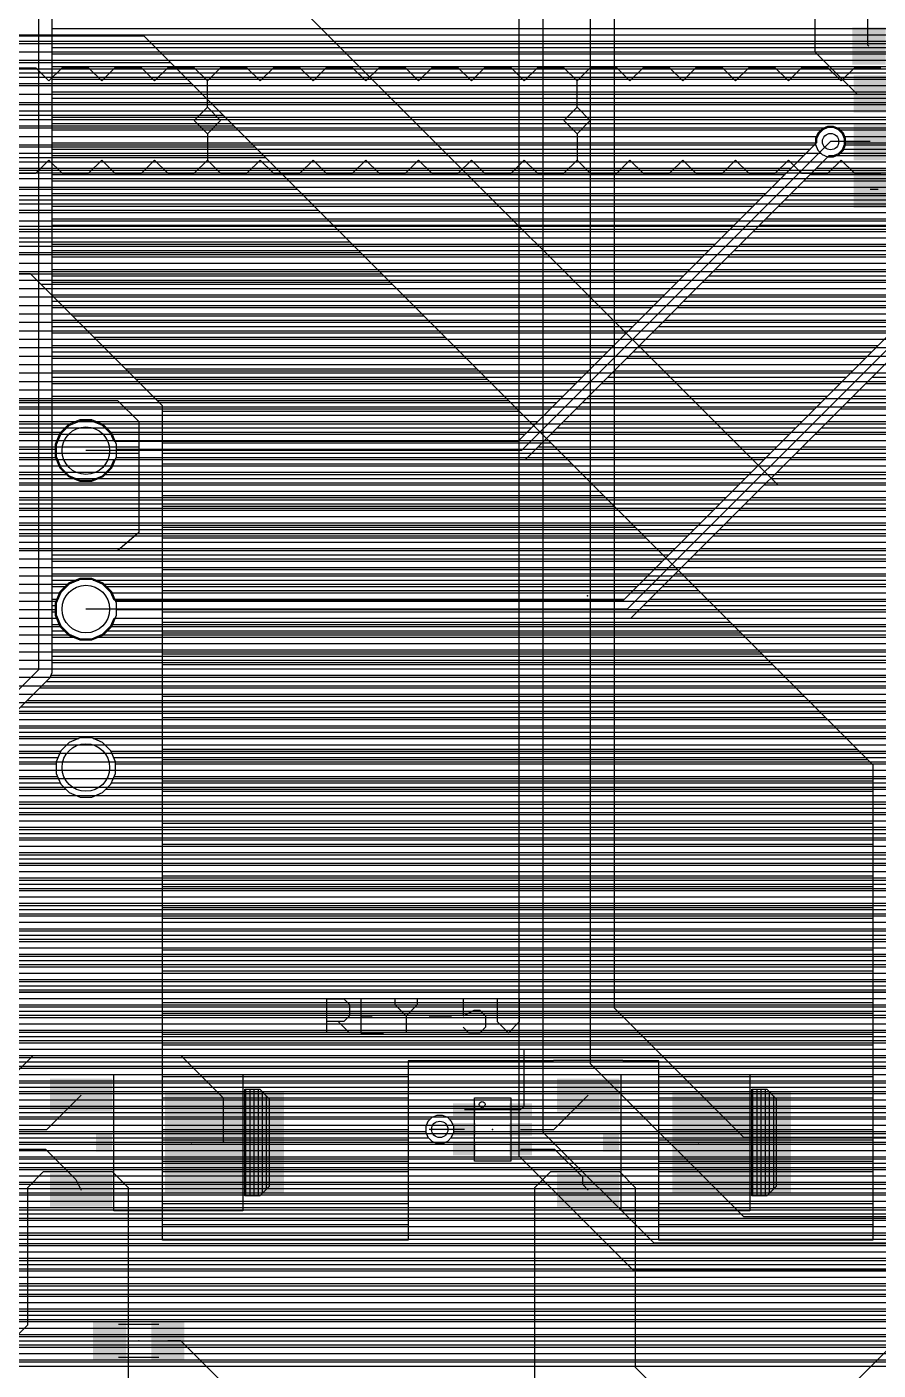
# Model space of a CAD drawing. Extents: x -0.45 to 6.54, y 0 to 7.98.
# Drawn here: x 3.868 to 5.48, y 3.424 to 5.967 of the extents above; entities that cross this region are included whole.
import ezdxf

# ---------------------------------------------------------------- set-up
doc = ezdxf.new("R2010")
doc.units = 0
for name, color, linetype in [('1', 22, 'CONTINUOUS'), ('15', 2, 'CONTINUOUS'), ('16', 175, 'CONTINUOUS'), ('17', 4, 'CONTINUOUS'), ('18', 4, 'CONTINUOUS'), ('2', 3, 'CONTINUOUS'), ('21', 253, 'CONTINUOUS'), ('23', 7, 'CONTINUOUS'), ('49', 253, 'CONTINUOUS'), ('51', 253, 'CONTINUOUS')]:
    doc.layers.add(name, color=color, linetype=linetype)

# ---------------------------------------------------------------- blocks, each defined once
blk = doc.blocks.new('RECT')
blk.add_solid([(-0.5, -0.5), (0.5, -0.5), (-0.5, 0.5), (0.5, 0.5)])
blk = doc.blocks.new('ROUNDP')
blk.add_circle((0, 0), 0.5)
blk = doc.blocks.new('ROUNDV')
blk.add_circle((0, 0), 0.5)

msp = doc.modelspace()

# ---------------------------------------------------------------- linework, layer by layer
at = {"layer": '1'}
for p, q in [((4.02, 6.37), (5.29, 5.1)), ((5.36, 6.04), (5.36, 5.92)), ((5.46, 6.04), (5.46, 5.933516)), ((1.988, 5.94), (4.1, 5.94)), ((1.998, 5.95), (4.09, 5.95)), ((4.09, 5.95), (5.47, 4.57)), ((5.46, 5.933516), (5.462516, 5.931)), ((1.948, 5.9), (4.14, 5.9)), ((1.968, 5.92), (4.12, 5.92)), ((5.36, 5.92), (5.44, 5.84)), ((1.93013, 5.88), (4.16, 5.88)), ((1.908, 5.86), (4.18, 5.86)), ((1.888, 5.84), (4.2, 5.84)), ((5.44, 5.84), (5.464882, 5.84)), ((1.848, 5.8), (4.24, 5.8)), ((1.868, 5.82), (4.22, 5.82)), ((1.828, 5.78), (4.26, 5.78)), ((1.818, 5.76), (4.28, 5.76)), ((5.464882, 5.75), (5.39, 5.75)), ((1.818, 5.74), (4.3, 5.74)), ((1.818, 5.72), (4.32, 5.72)), ((1.818, 5.7), (4.34, 5.7)), ((1.82, 5.68), (4.36, 5.68)), ((1.84, 5.66), (4.38, 5.66)), ((5.464882, 5.66), (5.48, 5.66)), ((1.86, 5.64), (4.4, 5.64)), ((1.88, 5.62), (4.42, 5.62)), ((1.9, 5.6), (4.44, 5.6)), ((1.92, 5.58), (4.46, 5.58)), ((1.940003, 5.56), (4.48, 5.56)), ((3.450003, 5.54), (4.5, 5.54)), ((3.465294, 5.52), (4.52, 5.52)), ((3.875, 5.5), (3.515829, 5.5)), ((3.515829, 5.5), (4.54, 5.5)), ((4.125, 5.25), (3.875, 5.5)), ((3.895, 5.48), (4.56, 5.48)), ((3.915, 5.46), (4.58, 5.46)), ((3.935, 5.44), (4.6, 5.44)), ((3.955, 5.42), (4.62, 5.42)), ((3.975, 5.4), (4.64, 5.4)), ((3.995, 5.38), (4.66, 5.38)), ((4.015, 5.36), (4.68, 5.36)), ((4.035, 5.34), (4.7, 5.34)), ((4.055, 5.32), (4.72, 5.32)), ((4.075, 5.3), (4.74, 5.3)), ((4.095, 5.28), (4.76, 5.28)), ((1.99, 5.26), (4.04, 5.26)), ((1.99, 5.256), (4.044, 5.256)), ((1.99, 5.244), (4.056, 5.244)), ((4.04, 5.26), (4.08, 5.22)), ((4.115, 5.26), (4.78, 5.26)), ((4.125, 3.67), (4.125, 5.25)), ((4.125, 5.24), (4.8, 5.24)), ((1.99, 5.232), (4.068, 5.232)), ((1.99, 5.22), (4.08, 5.22)), ((4.08, 5.22), (4.08, 5.01)), ((4.125, 5.22), (4.82, 5.22)), ((1.99, 5.208), (4.08, 5.208)), ((1.99, 5.196), (4.08, 5.196)), ((4.125, 5.2), (4.84, 5.2)), ((1.99, 5.184), (4.08, 5.184)), ((1.99, 5.172), (4.08, 5.172)), ((4.125, 5.18), (4.86, 5.18)), ((1.99, 5.16), (4.08, 5.16)), ((1.99, 5.148), (4.08, 5.148)), ((4.125, 5.16), (4.88, 5.16)), ((4.125, 5.14), (4.9, 5.14)), ((1.99, 5.136), (4.08, 5.136)), ((1.99, 5.124), (4.08, 5.124)), ((1.99, 5.112), (4.08, 5.112)), ((4.125, 5.12), (4.92, 5.12)), ((1.99, 5.1), (4.08, 5.1)), ((1.99, 5.088), (4.08, 5.088)), ((4.125, 5.1), (4.94, 5.1)), ((5.29, 5.1), (5.94, 5.1)), ((1.99, 5.076), (4.08, 5.076)), ((1.99, 5.064), (4.08, 5.064)), ((4.125, 5.08), (4.96, 5.08)), ((1.99, 5.052), (4.08, 5.052)), ((1.99, 5.04), (4.08, 5.04)), ((4.125, 5.06), (4.98, 5.06)), ((4.125, 5.04), (5, 5.04)), ((1.99, 5.028), (4.08, 5.028)), ((1.99, 5.016), (4.08, 5.016)), ((4.08, 5.01), (4.04, 4.975)), ((4.125, 5.02), (5.02, 5.02)), ((1.99, 5.004), (4.073143, 5.004)), ((1.99, 4.992), (4.059429, 4.992)), ((4.125, 5), (5.04, 5)), ((1.99, 4.98), (4.045714, 4.98)), ((4.04, 4.975), (3.44, 4.975)), ((4.125, 4.98), (5.06, 4.98)), ((4.125, 4.96), (5.08, 4.96)), ((4.125, 4.94), (5.1, 4.94)), ((4.125, 4.92), (5.12, 4.92)), ((4.125, 4.9), (5.14, 4.9)), ((4.125, 4.88), (5.16, 4.88)), ((4.125, 4.86), (5.18, 4.86)), ((4.125, 4.84), (5.2, 4.84)), ((4.125, 4.82), (5.22, 4.82)), ((4.125, 4.8), (5.24, 4.8)), ((4.125, 4.78), (5.26, 4.78)), ((4.125, 4.76), (5.28, 4.76)), ((4.125, 4.74), (5.3, 4.74)), ((4.125, 4.72), (5.32, 4.72)), ((4.125, 4.7), (5.34, 4.7)), ((4.125, 4.68), (5.36, 4.68)), ((4.125, 4.66), (5.38, 4.66)), ((4.125, 4.64), (5.4, 4.64)), ((4.125, 4.62), (5.42, 4.62)), ((4.125, 4.6), (5.44, 4.6)), ((4.125, 4.58), (5.46, 4.58)), ((4.125, 4.56), (5.47, 4.56)), ((5.47, 4.57), (5.47, 3.67)), ((4.125, 4.54), (5.47, 4.54)), ((4.125, 4.52), (5.47, 4.52)), ((4.125, 4.5), (5.47, 4.5)), ((4.125, 4.48), (5.47, 4.48)), ((4.125, 4.46), (5.47, 4.46)), ((4.125, 4.44), (5.47, 4.44)), ((4.125, 4.42), (5.47, 4.42)), ((4.125, 4.4), (5.47, 4.4)), ((4.125, 4.38), (5.47, 4.38)), ((4.125, 4.36), (5.47, 4.36)), ((4.125, 4.34), (5.47, 4.34)), ((4.125, 4.32), (5.47, 4.32)), ((4.125, 4.3), (5.47, 4.3)), ((4.125, 4.28), (5.47, 4.28)), ((4.125, 4.26), (5.47, 4.26)), ((4.125, 4.24), (5.47, 4.24)), ((4.125, 4.22), (5.47, 4.22)), ((4.125, 4.2), (5.47, 4.2)), ((4.125, 4.18), (5.47, 4.18)), ((4.125, 4.16), (5.47, 4.16)), ((4.125, 4.14), (5.47, 4.14)), ((4.125, 4.12), (5.47, 4.12)), ((4.125, 4.1), (5.47, 4.1)), ((4.125, 4.08), (5.47, 4.08)), ((4.125, 4.06), (5.47, 4.06)), ((3.83315, 3.97315), (3.88, 4.02)), ((3.88, 4.02), (4.16, 4.02)), ((4.125, 4.04), (5.47, 4.04)), ((4.125, 4.02), (5.47, 4.02)), ((4.16, 4.02), (4.24, 3.94)), ((4.81, 3.924252), (4.81, 4.03)), ((4.125, 4), (4.59, 4)), ((4.8645, 4.01), (4.59, 4.01)), ((4.59, 4.01), (4.59, 3.67)), ((4.865127, 4.01026), (4.8645, 4.01)), ((4.996763, 4.01026), (4.865127, 4.01026)), ((4.99739, 4.01), (4.996763, 4.01026)), ((5.065, 4.01), (4.99739, 4.01)), ((5.065, 3.67), (5.065, 4.01)), ((5.065, 4), (5.47, 4)), ((4.125, 3.98), (4.59, 3.98)), ((5.065, 3.98), (5.47, 3.98)), ((3.906181, 3.88), (3.970945, 3.944764)), ((4.125, 3.96), (4.59, 3.96)), ((4.866181, 3.88), (4.930945, 3.944764)), ((5.065, 3.96), (5.47, 3.96)), ((4.125, 3.94), (4.59, 3.94)), ((4.125, 3.92), (4.59, 3.92)), ((4.24, 3.94), (4.24, 3.85752)), ((4.69685, 3.917402), (4.80315, 3.917402)), ((4.80315, 3.917402), (4.81, 3.924252)), ((5.065, 3.94), (5.47, 3.94)), ((5.065, 3.92), (5.47, 3.92)), ((4.125, 3.9), (4.59, 3.9)), ((5.065, 3.9), (5.47, 3.9)), ((3.83315, 3.88), (3.906181, 3.88)), ((4.125, 3.88), (4.59, 3.88)), ((4.69685, 3.88), (4.65, 3.88)), ((4.80315, 3.88), (4.866181, 3.88)), ((5.065, 3.88), (5.47, 3.88)), ((3.83315, 3.842598), (3.903583, 3.842598)), ((3.903583, 3.842598), (3.960945, 3.785236)), ((4.125, 3.86), (4.59, 3.86)), ((4.125, 3.84), (4.59, 3.84)), ((4.24, 3.85752), (4.24252, 3.855)), ((4.80315, 3.842598), (4.867402, 3.842598)), ((4.867402, 3.842598), (4.92, 3.79)), ((5.065, 3.86), (5.47, 3.86)), ((5.065, 3.84), (5.47, 3.84)), ((4.125, 3.82), (4.59, 3.82)), ((5.065, 3.82), (5.47, 3.82)), ((3.87, 3.77), (3.9, 3.8)), ((3.892, 3.792), (4.038, 3.792)), ((3.9, 3.8), (4.03, 3.8)), ((4.03, 3.8), (4.06, 3.77)), ((4.125, 3.8), (4.59, 3.8)), ((4.83, 3.77), (4.86, 3.8)), ((4.852, 3.792), (4.998, 3.792)), ((4.86, 3.8), (4.99, 3.8)), ((4.92, 3.79), (4.92, 3.776181)), ((4.99, 3.8), (5.02, 3.77)), ((5.065, 3.8), (5.47, 3.8)), ((3.87, 3.51), (3.87, 3.77)), ((3.87, 3.768), (4.06, 3.768)), ((3.88, 3.78), (4.05, 3.78)), ((3.960945, 3.785236), (3.970945, 3.765236)), ((4.06, 3.77), (4.06, 3.39)), ((4.125, 3.78), (4.59, 3.78)), ((4.83, 3.32), (4.83, 3.77)), ((4.83, 3.768), (5.02, 3.768)), ((4.84, 3.78), (5.01, 3.78)), ((4.92, 3.776181), (4.930945, 3.765236)), ((5.02, 3.77), (5.02, 3.43)), ((5.065, 3.78), (5.47, 3.78)), ((3.87, 3.756), (4.06, 3.756)), ((3.87, 3.744), (4.06, 3.744)), ((4.125, 3.76), (4.59, 3.76)), ((4.125, 3.74), (4.59, 3.74)), ((4.83, 3.756), (5.02, 3.756)), ((4.83, 3.744), (5.02, 3.744)), ((5.065, 3.76), (5.47, 3.76)), ((5.065, 3.74), (5.47, 3.74)), ((3.87, 3.732), (4.06, 3.732)), ((3.87, 3.72), (4.06, 3.72)), ((4.125, 3.72), (4.59, 3.72)), ((4.83, 3.732), (5.02, 3.732)), ((4.83, 3.72), (5.02, 3.72)), ((5.065, 3.72), (5.47, 3.72)), ((3.87, 3.708), (4.06, 3.708)), ((3.87, 3.696), (4.06, 3.696)), ((4.125, 3.7), (4.59, 3.7)), ((4.83, 3.708), (5.02, 3.708)), ((4.83, 3.696), (5.02, 3.696)), ((5.065, 3.7), (5.47, 3.7)), ((3.87, 3.684), (4.06, 3.684)), ((3.87, 3.672), (4.06, 3.672)), ((4.125, 3.68), (4.59, 3.68)), ((4.59, 3.67), (4.125, 3.67)), ((4.83, 3.684), (5.02, 3.684)), ((4.83, 3.672), (5.02, 3.672)), ((5.065, 3.68), (5.47, 3.68)), ((5.47, 3.67), (5.065, 3.67)), ((3.87, 3.66), (4.06, 3.66)), ((3.87, 3.648), (4.06, 3.648)), ((4.83, 3.66), (5.02, 3.66)), ((4.83, 3.648), (5.02, 3.648)), ((3.87, 3.636), (4.06, 3.636)), ((3.87, 3.624), (4.06, 3.624)), ((3.87, 3.612), (4.06, 3.612)), ((4.83, 3.636), (5.02, 3.636)), ((4.83, 3.624), (5.02, 3.624)), ((4.83, 3.612), (5.02, 3.612)), ((3.87, 3.6), (4.06, 3.6)), ((3.87, 3.588), (4.06, 3.588)), ((4.83, 3.6), (5.02, 3.6)), ((4.83, 3.588), (5.02, 3.588)), ((3.87, 3.576), (4.06, 3.576)), ((3.87, 3.564), (4.06, 3.564)), ((4.83, 3.576), (5.02, 3.576)), ((4.83, 3.564), (5.02, 3.564)), ((3.87, 3.552), (4.06, 3.552)), ((3.87, 3.54), (4.06, 3.54)), ((4.83, 3.552), (5.02, 3.552)), ((4.83, 3.54), (5.02, 3.54)), ((3.68, 3.32), (3.87, 3.51)), ((3.87, 3.528), (4.06, 3.528)), ((3.87, 3.516), (4.06, 3.516)), ((4.83, 3.528), (5.02, 3.528)), ((4.83, 3.516), (5.02, 3.516)), ((3.852, 3.492), (4.06, 3.492)), ((3.864, 3.504), (4.06, 3.504)), ((4.83, 3.504), (5.02, 3.504)), ((4.83, 3.492), (5.02, 3.492)), ((3.828, 3.468), (4.06, 3.468)), ((3.84, 3.48), (4.06, 3.48)), ((4, 3.48), (4.024882, 3.48)), ((4.16, 3.48), (4.135118, 3.48)), ((4.38, 3.26), (4.16, 3.48)), ((4.83, 3.48), (5.02, 3.48)), ((4.83, 3.468), (5.02, 3.468)), ((5.295, 3.26), (5.5145, 3.4795)), ((3.804, 3.444), (4.06, 3.444)), ((3.816, 3.456), (4.06, 3.456)), ((4.83, 3.456), (5.02, 3.456)), ((4.83, 3.444), (5.02, 3.444)), ((3.792, 3.432), (4.06, 3.432)), ((4.83, 3.432), (5.02, 3.432)), ((5.02, 3.43), (5.09, 3.36))]:
    msp.add_line(p, q, dxfattribs=at)
at = {"layer": '15'}
for p, q in [((4.845, 7.02), (4.845, 3.875)), ((4.935, 7.02), (4.935, 4.005)), ((4.8, 6.955), (4.8, 3.83)), ((4.98, 6.955), (4.98, 4.11)), ((4.98, 4.11), (5.225, 3.865)), ((4.935, 4.005), (5.225, 3.715)), ((4.845, 3.875), (5.055, 3.665)), ((5.225, 3.865), (5.76, 3.865)), ((4.8, 3.83), (5.015, 3.615)), ((5.225, 3.715), (5.86, 3.715)), ((5.055, 3.665), (5.76, 3.665)), ((5.015, 3.615), (5.86, 3.615))]:
    msp.add_line(p, q, dxfattribs=at)
at = {"layer": '16'}
for p, q in [((0.018, 5.952), (6.362, 5.952)), ((0.018, 5.936), (6.362, 5.936)), ((0.018, 5.92), (6.362, 5.92)), ((0.018, 5.904), (6.362, 5.904)), ((0.281414, 5.888), (6.362, 5.888)), ((0.302414, 5.872), (6.362, 5.872)), ((0.315881, 5.856), (6.362, 5.856)), ((0.325118, 5.84), (6.362, 5.84)), ((0.329868, 5.824), (6.362, 5.824)), ((0.333, 5.808), (6.362, 5.808)), ((0.330537, 5.776), (5.378296, 5.776)), ((0.333, 5.792), (6.362, 5.792)), ((5.373856, 5.774161), (5.365839, 5.766144)), ((5.384331, 5.7785), (5.373856, 5.774161)), ((5.395669, 5.7785), (5.384331, 5.7785)), ((5.406144, 5.774161), (5.395669, 5.7785)), ((5.401704, 5.776), (6.362, 5.776)), ((5.414161, 5.766144), (5.406144, 5.774161)), ((0.32625, 5.76), (5.363294, 5.76)), ((5.365839, 5.766144), (5.3615, 5.755669)), ((5.3615, 5.755669), (5.3615, 5.744331)), ((5.4185, 5.755669), (5.414161, 5.766144)), ((5.416706, 5.76), (6.362, 5.76)), ((5.4185, 5.744331), (5.4185, 5.755669)), ((0.304914, 5.728), (5.371695, 5.728)), ((0.317324, 5.744), (5.361637, 5.744)), ((5.3615, 5.744331), (5.365839, 5.733856)), ((5.365839, 5.733856), (5.373856, 5.725839)), ((5.373856, 5.725839), (5.384331, 5.7215)), ((5.395669, 5.7215), (5.406144, 5.725839)), ((5.406144, 5.725839), (5.414161, 5.733856)), ((5.408305, 5.728), (6.362, 5.728)), ((5.414161, 5.733856), (5.4185, 5.744331)), ((5.418363, 5.744), (6.362, 5.744)), ((0.285744, 5.712), (6.362, 5.712)), ((5.384331, 5.7215), (5.395669, 5.7215)), ((0.018, 5.68), (6.362, 5.68)), ((0.244493, 5.696), (6.362, 5.696)), ((0.018, 5.664), (6.362, 5.664)), ((0.018, 5.648), (5.747695, 5.648)), ((0.018, 5.632), (5.7415, 5.632)), ((2.889345, 5.616), (5.744951, 5.616)), ((2.902746, 5.6), (6.362, 5.6)), ((2.909374, 5.584), (6.362, 5.584)), ((2.908752, 5.552), (6.362, 5.552)), ((2.9105, 5.568), (6.362, 5.568)), ((2.902125, 5.536), (6.362, 5.536)), ((3.440305, 5.52), (6.362, 5.52)), ((3.4485, 5.504), (6.362, 5.504)), ((3.426876, 5.472), (6.362, 5.472)), ((3.445877, 5.488), (6.362, 5.488)), ((1.078881, 5.456), (6.362, 5.456)), ((1.073779, 5.44), (6.362, 5.44)), ((2.888416, 5.424), (6.362, 5.424)), ((2.904416, 5.408), (6.362, 5.408)), ((2.9155, 5.392), (6.362, 5.392)), ((2.9155, 5.376), (6.362, 5.376)), ((2.9155, 5.36), (6.362, 5.36)), ((2.9155, 5.344), (6.362, 5.344)), ((2.902916, 5.328), (6.362, 5.328)), ((0.018, 5.296), (6.362, 5.296)), ((2.886916, 5.312), (6.362, 5.312)), ((0.018, 5.28), (6.362, 5.28)), ((0.279682, 5.264), (6.362, 5.264)), ((0.301414, 5.248), (6.362, 5.248)), ((0.315303, 5.232), (5.950994, 5.232)), ((0.324541, 5.216), (3.951564, 5.216)), ((3.947146, 5.21417), (3.93083, 5.197854)), ((3.968463, 5.223), (3.947146, 5.21417)), ((3.991537, 5.223), (3.968463, 5.223)), ((4.012854, 5.21417), (3.991537, 5.223)), ((4.008436, 5.216), (5.927762, 5.216)), ((4.02917, 5.197854), (4.012854, 5.21417)), ((0.3296, 5.2), (3.932976, 5.2)), ((3.93083, 5.197854), (3.922, 5.176537)), ((4.027024, 5.2), (5.915483, 5.2)), ((4.038, 5.176537), (4.02917, 5.197854)), ((0.333, 5.184), (3.925091, 5.184)), ((0.333, 5.168), (3.922, 5.168)), ((3.922, 5.176537), (3.922, 5.153463)), ((4.034909, 5.184), (5.908856, 5.184)), ((4.038, 5.153463), (4.038, 5.176537)), ((4.038, 5.168), (5.907, 5.168)), ((0.330805, 5.152), (3.922606, 5.152)), ((3.922, 5.153463), (3.93083, 5.132146)), ((4.02917, 5.132146), (4.038, 5.153463)), ((4.037394, 5.152), (5.907, 5.152)), ((0.831704, 5.136), (3.929233, 5.136)), ((0.846706, 5.12), (3.942976, 5.12)), ((3.93083, 5.132146), (3.947146, 5.11583)), ((3.947146, 5.11583), (3.968463, 5.107)), ((3.991537, 5.107), (4.012854, 5.11583)), ((4.012854, 5.11583), (4.02917, 5.132146)), ((4.017024, 5.12), (5.921762, 5.12)), ((4.030766, 5.136), (5.912997, 5.136)), ((0.838305, 5.088), (6.362, 5.088)), ((0.848363, 5.104), (5.937762, 5.104)), ((3.968463, 5.107), (3.991537, 5.107)), ((0.248225, 5.072), (5.966049, 5.072)), ((0.018, 5.056), (5.938976, 5.056)), ((0.018, 5.04), (5.927577, 5.04)), ((0.018, 5.024), (5.922, 5.024)), ((0.018, 5.008), (5.922, 5.008)), ((0.018, 4.992), (5.926748, 4.992)), ((1.846221, 4.976), (5.936976, 4.976)), ((1.8505, 4.96), (5.96122, 4.96)), ((1.846221, 4.944), (6.362, 4.944)), ((1.942305, 4.928), (6.362, 4.928)), ((3.535983, 4.912), (3.944976, 4.912)), ((3.947146, 4.91417), (3.93083, 4.897854)), ((3.968463, 4.923), (3.947146, 4.91417)), ((3.991537, 4.923), (3.968463, 4.923)), ((4.012854, 4.91417), (3.991537, 4.923)), ((4.02917, 4.897854), (4.012854, 4.91417)), ((4.015024, 4.912), (5.944976, 4.912)), ((3.547751, 4.896), (3.930062, 4.896)), ((3.93083, 4.897854), (3.922, 4.876537)), ((4.038, 4.876537), (4.02917, 4.897854)), ((4.029938, 4.896), (5.930062, 4.896)), ((3.54775, 4.864), (3.922, 4.864)), ((3.551, 4.88), (3.923435, 4.88)), ((3.922, 4.876537), (3.922, 4.853463)), ((4.036565, 4.88), (5.923435, 4.88)), ((4.038, 4.853463), (4.038, 4.876537)), ((4.038, 4.864), (5.922, 4.864)), ((1.079148, 4.832), (3.930976, 4.832)), ((3.535983, 4.848), (3.924263, 4.848)), ((3.922, 4.853463), (3.93083, 4.832146)), ((3.93083, 4.832146), (3.947146, 4.81583)), ((4.012854, 4.81583), (4.02917, 4.832146)), ((4.029024, 4.832), (5.930976, 4.832)), ((4.02917, 4.832146), (4.038, 4.853463)), ((4.035737, 4.848), (5.924263, 4.848)), ((3.53871, 4.816), (3.946976, 4.816)), ((3.947146, 4.81583), (3.968463, 4.807)), ((3.968463, 4.807), (3.991537, 4.807)), ((3.991537, 4.807), (4.012854, 4.81583)), ((4.013024, 4.816), (5.946976, 4.816)), ((3.551436, 4.8), (6.362, 4.8)), ((3.55594, 4.784), (6.362, 4.784)), ((3.554468, 4.768), (6.362, 4.768)), ((3.523441, 4.736), (6.362, 4.736)), ((3.546516, 4.752), (6.362, 4.752)), ((3.520569, 4.72), (6.362, 4.72)), ((3.543983, 4.704), (6.362, 4.704)), ((3.551, 4.688), (6.362, 4.688)), ((3.543983, 4.656), (6.362, 4.656)), ((3.551, 4.672), (6.362, 4.672)), ((3.52057, 4.64), (6.362, 4.64)), ((0.300414, 4.624), (6.362, 4.624)), ((0.314726, 4.608), (6.362, 4.608)), ((0.323964, 4.592), (6.362, 4.592)), ((0.329332, 4.576), (6.362, 4.576)), ((0.333, 4.56), (6.362, 4.56)), ((0.331073, 4.528), (6.362, 4.528)), ((0.333, 4.544), (6.362, 4.544)), ((0.836305, 4.512), (6.362, 4.512)), ((0.843292, 4.48), (6.362, 4.48)), ((0.8455, 4.496), (6.362, 4.496)), ((0.82629, 4.464), (6.362, 4.464)), ((3.539983, 4.448), (6.362, 4.448)), ((3.549407, 4.432), (6.362, 4.432)), ((3.546094, 4.4), (6.362, 4.4)), ((3.551, 4.416), (6.362, 4.416)), ((3.530226, 4.384), (6.362, 4.384)), ((1.828876, 4.368), (6.362, 4.368)), ((3.543054, 4.352), (6.362, 4.352)), ((3.553169, 4.336), (6.362, 4.336)), ((3.510001, 4.32), (6.362, 4.32)), ((3.553168, 4.304), (6.362, 4.304)), ((3.543054, 4.288), (6.362, 4.288)), ((1.942305, 4.272), (6.362, 4.272)), ((3.530226, 4.256), (6.362, 4.256)), ((3.546094, 4.24), (6.362, 4.24)), ((3.551, 4.224), (6.362, 4.224)), ((3.549407, 4.208), (6.362, 4.208)), ((1.065696, 4.176), (6.362, 4.176)), ((3.539983, 4.192), (6.362, 4.192)), ((1.053556, 4.16), (6.362, 4.16)), ((1.002604, 4.128), (6.362, 4.128)), ((1.036218, 4.144), (6.362, 4.144)), ((0.018, 4.112), (6.362, 4.112)), ((0.018, 4.096), (6.362, 4.096)), ((0.018, 4.08), (6.06046, 4.08)), ((0.018, 4.064), (6.04446, 4.064)), ((0.018, 4.048), (6.036004, 4.048)), ((0.018, 4.032), (6.029376, 4.032)), ((0.276218, 4.016), (6.029008, 4.016)), ((0.299414, 4), (5.727563, 4)), ((0.314149, 3.984), (5.716163, 3.984)), ((0.323386, 3.968), (5.712315, 3.968)), ((0.329064, 3.952), (5.714085, 3.952)), ((0.333, 3.936), (5.722128, 3.936)), ((0.333, 3.92), (5.744184, 3.92)), ((0.331341, 3.904), (5.742613, 3.904)), ((0.840305, 3.888), (5.723325, 3.888)), ((0.8455, 3.872), (5.717315, 3.872)), ((4.65, 3.88), (4.63, 3.88)), ((0.290941, 3.84), (5.724634, 3.84)), ((0.841635, 3.856), (5.717526, 3.856)), ((0.255689, 3.824), (5.747441, 3.824)), ((3.063805, 3.808), (5.817315, 3.808)), ((3.093042, 3.792), (5.726634, 3.792)), ((3.1045, 3.776), (5.718354, 3.776)), ((3.109655, 3.76), (5.717315, 3.76)), ((3.110288, 3.744), (5.722496, 3.744)), ((3.106401, 3.728), (5.737784, 3.728)), ((3.075778, 3.696), (5.730634, 3.696)), ((3.096878, 3.712), (5.817315, 3.712)), ((1.946706, 3.68), (5.720011, 3.68)), ((1.948363, 3.664), (5.717315, 3.664)), ((1.938305, 3.648), (5.72084, 3.648)), ((1.081426, 3.632), (5.732634, 3.632)), ((1.083, 3.616), (5.817315, 3.616)), ((1.083, 3.6), (5.817315, 3.6)), ((1.075397, 3.568), (6.029008, 3.568)), ((1.079684, 3.584), (5.817315, 3.584)), ((1.054556, 3.536), (6.034347, 3.536)), ((1.066273, 3.552), (6.029008, 3.552)), ((1.03795, 3.52), (6.040974, 3.52)), ((0.018, 3.488), (6.084252, 3.488)), ((1.006336, 3.504), (6.05646, 3.504)), ((0.018, 3.472), (6.362, 3.472)), ((0.018, 3.456), (6.362, 3.456)), ((0.018, 3.44), (6.362, 3.44))]:
    msp.add_line(p, q, dxfattribs=at)
at = {"layer": '2'}
for p, q in [((3.89, 7.23), (3.89, 4.75)), ((3.916, 4.744828), (3.916, 7.204)), ((3.916, 5.964), (6.304, 5.964)), ((3.916, 5.952), (6.304, 5.952)), ((3.916, 5.94), (6.304, 5.94)), ((3.916, 5.928), (6.304, 5.928)), ((3.916, 5.916), (6.304, 5.916)), ((3.916, 5.904), (6.304, 5.904)), ((3.916, 5.892), (5.934523, 5.892)), ((3.916, 5.88), (5.925459, 5.88)), ((3.916, 5.868), (5.9235, 5.868)), ((3.916, 5.856), (5.927116, 5.856)), ((3.916, 5.844), (5.943522, 5.844)), ((3.916, 5.832), (6.304, 5.832)), ((3.916, 5.82), (6.304, 5.82)), ((3.916, 5.808), (6.304, 5.808)), ((3.916, 5.796), (6.304, 5.796)), ((3.916, 5.784), (6.304, 5.784)), ((5.384729, 5.7765), (5.374989, 5.772466)), ((5.395271, 5.7765), (5.384729, 5.7765)), ((5.405011, 5.772466), (5.395271, 5.7765)), ((3.916, 5.772), (5.374523, 5.772)), ((3.916, 5.76), (5.365459, 5.76)), ((3.916, 5.748), (5.3635, 5.748)), ((5.3635, 5.747542), (4.797958, 5.182)), ((5.39, 5.75), (4.805, 5.165)), ((5.367534, 5.765011), (5.3635, 5.755271)), ((5.3635, 5.755271), (5.3635, 5.747542)), ((5.374989, 5.772466), (5.367534, 5.765011)), ((5.412466, 5.765011), (5.405011, 5.772466)), ((5.405477, 5.772), (6.304, 5.772)), ((5.4165, 5.755271), (5.412466, 5.765011)), ((5.414541, 5.76), (6.304, 5.76)), ((5.4165, 5.744729), (5.4165, 5.755271)), ((5.4165, 5.748), (6.304, 5.748)), ((3.916, 5.736), (5.351958, 5.736)), ((3.916, 5.724), (5.339958, 5.724)), ((4.822, 5.157958), (5.387542, 5.7235)), ((5.387542, 5.7235), (5.395271, 5.7235)), ((5.395271, 5.7235), (5.405011, 5.727534)), ((5.396478, 5.724), (6.304, 5.724)), ((5.405011, 5.727534), (5.412466, 5.734989)), ((5.412466, 5.734989), (5.4165, 5.744729)), ((5.412884, 5.736), (6.304, 5.736)), ((3.916, 5.712), (5.327958, 5.712)), ((3.916, 5.7), (5.315958, 5.7)), ((5.364042, 5.7), (6.304, 5.7)), ((5.376042, 5.712), (6.304, 5.712)), ((3.916, 5.688), (5.303958, 5.688)), ((3.916, 5.676), (5.291958, 5.676)), ((5.340042, 5.676), (6.304, 5.676)), ((5.352042, 5.688), (6.304, 5.688)), ((3.916, 5.664), (5.279958, 5.664)), ((3.916, 5.652), (5.267958, 5.652)), ((5.316042, 5.652), (5.754523, 5.652)), ((5.328042, 5.664), (6.304, 5.664)), ((3.916, 5.64), (5.255958, 5.64)), ((3.916, 5.628), (5.243958, 5.628)), ((5.7435, 5.627542), (4.997958, 4.882)), ((5.77, 5.63), (5.005, 4.865)), ((5.292042, 5.628), (5.620523, 5.628)), ((5.304042, 5.64), (5.745459, 5.64)), ((3.916, 5.616), (5.231958, 5.616)), ((3.916, 5.604), (5.219958, 5.604)), ((5.012042, 4.848), (5.767542, 5.6035)), ((5.268042, 5.604), (5.613802, 5.604)), ((5.280042, 5.616), (5.613802, 5.616)), ((3.916, 5.592), (5.207958, 5.592)), ((3.916, 5.58), (5.195958, 5.58)), ((5.244042, 5.58), (5.695958, 5.58)), ((5.256042, 5.592), (5.620523, 5.592)), ((3.916, 5.568), (5.183958, 5.568)), ((3.916, 5.556), (5.171958, 5.556)), ((3.916, 5.544), (5.159958, 5.544)), ((5.208042, 5.544), (5.659958, 5.544)), ((5.220042, 5.556), (5.671958, 5.556)), ((5.232042, 5.568), (5.683958, 5.568)), ((3.916, 5.532), (5.147958, 5.532)), ((3.916, 5.52), (5.135958, 5.52)), ((5.184042, 5.52), (5.635958, 5.52)), ((5.196042, 5.532), (5.647958, 5.532)), ((3.916, 5.508), (5.123958, 5.508)), ((3.916, 5.496), (5.111958, 5.496)), ((5.160042, 5.496), (5.611958, 5.496)), ((5.172042, 5.508), (5.623958, 5.508)), ((3.916, 5.484), (5.099958, 5.484)), ((3.916, 5.472), (5.087958, 5.472)), ((5.136042, 5.472), (5.587958, 5.472)), ((5.148042, 5.484), (5.599958, 5.484)), ((3.916, 5.46), (5.075958, 5.46)), ((3.916, 5.448), (5.063958, 5.448)), ((5.112042, 5.448), (5.563958, 5.448)), ((5.124042, 5.46), (5.575958, 5.46)), ((3.916, 5.436), (5.051958, 5.436)), ((3.916, 5.424), (5.039958, 5.424)), ((5.088042, 5.424), (5.539958, 5.424)), ((5.100042, 5.436), (5.551958, 5.436)), ((3.916, 5.412), (5.027958, 5.412)), ((3.916, 5.4), (5.015958, 5.4)), ((5.064042, 5.4), (5.515958, 5.4)), ((5.076042, 5.412), (5.527958, 5.412)), ((3.916, 5.388), (5.003958, 5.388)), ((3.916, 5.376), (4.991958, 5.376)), ((5.040042, 5.376), (5.491958, 5.376)), ((5.052042, 5.388), (5.503958, 5.388)), ((3.916, 5.364), (4.979958, 5.364)), ((3.916, 5.352), (4.967958, 5.352)), ((5.016042, 5.352), (5.467958, 5.352)), ((5.028042, 5.364), (5.479958, 5.364)), ((3.916, 5.34), (4.955958, 5.34)), ((3.916, 5.328), (4.943958, 5.328)), ((3.916, 5.316), (4.931958, 5.316)), ((4.980042, 5.316), (5.431958, 5.316)), ((4.992042, 5.328), (5.443958, 5.328)), ((5.004042, 5.34), (5.455958, 5.34)), ((3.916, 5.304), (4.919958, 5.304)), ((3.916, 5.292), (4.907958, 5.292)), ((4.956042, 5.292), (5.407958, 5.292)), ((4.968042, 5.304), (5.419958, 5.304)), ((5.456042, 5.292), (6.304, 5.292)), ((5.468042, 5.304), (6.304, 5.304)), ((3.916, 5.28), (4.895958, 5.28)), ((3.916, 5.268), (4.883958, 5.268)), ((4.932042, 5.268), (5.383958, 5.268)), ((4.944042, 5.28), (5.395958, 5.28)), ((5.432042, 5.268), (6.304, 5.268)), ((5.444042, 5.28), (6.304, 5.28)), ((3.916, 5.256), (4.871958, 5.256)), ((3.916, 5.244), (4.859958, 5.244)), ((4.908042, 5.244), (5.359958, 5.244)), ((4.920042, 5.256), (5.371958, 5.256)), ((5.408042, 5.244), (6.304, 5.244)), ((5.420042, 5.256), (6.304, 5.256)), ((3.916, 5.232), (4.847958, 5.232)), ((3.916, 5.22), (3.966447, 5.22)), ((3.968861, 5.221), (3.948279, 5.212474)), ((3.991139, 5.221), (3.968861, 5.221)), ((4.011721, 5.212474), (3.991139, 5.221)), ((3.993553, 5.22), (4.835958, 5.22)), ((4.884042, 5.22), (5.335958, 5.22)), ((4.896042, 5.232), (5.347958, 5.232)), ((5.384042, 5.22), (5.934591, 5.22)), ((5.396042, 5.232), (5.956221, 5.232)), ((3.916, 5.208), (3.943804, 5.208)), ((3.916, 5.196), (3.932227, 5.196)), ((3.932525, 5.196721), (3.924, 5.176139)), ((3.948279, 5.212474), (3.932525, 5.196721)), ((4.027474, 5.196721), (4.011721, 5.212474)), ((4.016196, 5.208), (4.823958, 5.208)), ((4.033572, 5.182), (4.027474, 5.196721)), ((4.027773, 5.196), (4.811958, 5.196)), ((4.860042, 5.196), (5.311958, 5.196)), ((4.872042, 5.208), (5.323958, 5.208)), ((5.360042, 5.196), (5.915991, 5.196)), ((5.372042, 5.208), (5.922591, 5.208)), ((3.916, 5.184), (3.927256, 5.184)), ((3.916, 5.172), (3.924, 5.172)), ((3.924, 5.176139), (3.924, 5.153861)), ((4.805, 5.165), (3.98, 5.165)), ((4.032744, 5.184), (4.799958, 5.184)), ((4.797958, 5.182), (4.033572, 5.182)), ((4.836042, 5.172), (5.287958, 5.172)), ((4.848042, 5.184), (5.299958, 5.184)), ((5.336042, 5.172), (5.909, 5.172)), ((5.348042, 5.184), (5.91102, 5.184)), ((3.916, 5.16), (3.924, 5.16)), ((3.916, 5.148), (3.926428, 5.148)), ((3.924, 5.153861), (3.932525, 5.133279)), ((4.027474, 5.133279), (4.033572, 5.148)), ((4.033572, 5.148), (4.812042, 5.148)), ((4.812042, 5.148), (4.822, 5.157958)), ((4.812042, 5.148), (5.263958, 5.148)), ((4.824042, 5.16), (5.275958, 5.16)), ((5.312042, 5.148), (5.910192, 5.148)), ((5.324042, 5.16), (5.909, 5.16)), ((3.916, 5.136), (3.931398, 5.136)), ((3.916, 5.124), (3.941804, 5.124)), ((3.916, 5.112), (3.961618, 5.112)), ((3.932525, 5.133279), (3.948279, 5.117525)), ((3.948279, 5.117525), (3.968861, 5.109)), ((3.991139, 5.109), (4.011721, 5.117525)), ((3.998382, 5.112), (5.227958, 5.112)), ((4.011721, 5.117525), (4.027474, 5.133279)), ((4.018196, 5.124), (5.239958, 5.124)), ((4.028602, 5.136), (5.251958, 5.136)), ((5.276042, 5.112), (5.932591, 5.112)), ((5.288042, 5.124), (5.920591, 5.124)), ((5.300042, 5.136), (5.915162, 5.136)), ((3.916, 5.1), (5.215958, 5.1)), ((3.916, 5.088), (5.203958, 5.088)), ((3.968861, 5.109), (3.991139, 5.109)), ((5.252042, 5.088), (6.304, 5.088)), ((5.264042, 5.1), (5.951392, 5.1)), ((3.916, 5.076), (5.191958, 5.076)), ((3.916, 5.064), (5.179958, 5.064)), ((5.228042, 5.064), (5.951962, 5.064)), ((5.240042, 5.076), (6.304, 5.076)), ((3.916, 5.052), (5.167958, 5.052)), ((3.916, 5.04), (5.155958, 5.04)), ((5.204042, 5.04), (5.929742, 5.04)), ((5.216042, 5.052), (5.937804, 5.052)), ((3.916, 5.028), (5.143958, 5.028)), ((3.916, 5.016), (5.131958, 5.016)), ((5.180042, 5.016), (5.924, 5.016)), ((5.192042, 5.028), (5.924771, 5.028)), ((3.916, 5.004), (5.119958, 5.004)), ((3.916, 4.992), (5.107958, 4.992)), ((5.156042, 4.992), (5.928913, 4.992)), ((5.168042, 5.004), (5.924, 5.004)), ((3.916, 4.98), (5.095958, 4.98)), ((3.916, 4.968), (5.083958, 4.968)), ((5.132042, 4.968), (5.947804, 4.968)), ((5.144042, 4.98), (5.935804, 4.98)), ((3.916, 4.956), (5.071958, 4.956)), ((3.916, 4.944), (5.059958, 4.944)), ((5.108042, 4.944), (6.304, 4.944)), ((5.120042, 4.956), (6.304, 4.956)), ((3.916, 4.932), (5.047958, 4.932)), ((3.916, 4.92), (3.966447, 4.92)), ((3.916, 4.908), (3.943804, 4.908)), ((3.948279, 4.912474), (3.932525, 4.896721)), ((3.968861, 4.921), (3.948279, 4.912474)), ((3.991139, 4.921), (3.968861, 4.921)), ((4.011721, 4.912474), (3.991139, 4.921)), ((3.993553, 4.92), (5.035958, 4.92)), ((4.027474, 4.896721), (4.011721, 4.912474)), ((4.016196, 4.908), (5.023958, 4.908)), ((5.072042, 4.908), (5.943804, 4.908)), ((5.084042, 4.92), (5.966447, 4.92)), ((5.096042, 4.932), (6.304, 4.932)), ((3.916, 4.896), (3.932227, 4.896)), ((3.916, 4.884), (3.927256, 4.884)), ((3.932525, 4.896721), (3.924, 4.876139)), ((4.033572, 4.882), (4.027474, 4.896721)), ((4.027773, 4.896), (5.011958, 4.896)), ((4.032744, 4.884), (4.999958, 4.884)), ((5.048042, 4.884), (5.927256, 4.884)), ((5.060042, 4.896), (5.932227, 4.896)), ((3.916, 4.872), (3.924, 4.872)), ((3.916, 4.86), (3.924, 4.86)), ((3.924, 4.876139), (3.924, 4.853861)), ((5.005, 4.865), (3.98, 4.865)), ((4.997958, 4.882), (4.033572, 4.882)), ((5.024042, 4.86), (5.924, 4.86)), ((5.036042, 4.872), (5.924, 4.872)), ((3.916, 4.848), (3.926428, 4.848)), ((3.916, 4.836), (3.931398, 4.836)), ((3.924, 4.853861), (3.932525, 4.833279)), ((3.932525, 4.833279), (3.948279, 4.817525)), ((4.011721, 4.817525), (4.027474, 4.833279)), ((4.027474, 4.833279), (4.033572, 4.848)), ((4.028602, 4.836), (5.931398, 4.836)), ((4.033572, 4.848), (5.012042, 4.848)), ((5.012042, 4.848), (5.926428, 4.848)), ((3.916, 4.824), (3.941804, 4.824)), ((3.916, 4.812), (3.961618, 4.812)), ((3.948279, 4.817525), (3.968861, 4.809)), ((3.968861, 4.809), (3.991139, 4.809)), ((3.991139, 4.809), (4.011721, 4.817525)), ((3.998382, 4.812), (5.961618, 4.812)), ((4.018196, 4.824), (5.941804, 4.824)), ((3.916, 4.8), (6.304, 4.8)), ((3.916, 4.788), (6.304, 4.788)), ((3.916, 4.776), (6.304, 4.776)), ((3.916, 4.764), (5.951962, 4.764)), ((3.89, 4.75), (3.82, 4.68)), ((3.842042, 4.665272), (3.912042, 4.735272)), ((3.912042, 4.735272), (3.916, 4.744828)), ((3.914, 4.74), (5.929742, 4.74)), ((3.916, 4.752), (5.937804, 4.752)), ((3.892769, 4.716), (5.924, 4.716)), ((3.904769, 4.728), (5.924771, 4.728)), ((3.856769, 4.68), (5.935804, 4.68)), ((3.868769, 4.692), (5.928913, 4.692)), ((3.880769, 4.704), (5.924, 4.704)), ((3.83, 4.656), (6.304, 4.656)), ((3.844769, 4.668), (5.947804, 4.668)), ((1.477, 4.632), (5.956221, 4.632)), ((3.517161, 4.644), (6.304, 4.644)), ((1.477, 4.62), (3.966447, 4.62)), ((1.477, 4.608), (3.943804, 4.608)), ((3.948279, 4.612474), (3.932525, 4.596721)), ((3.968861, 4.621), (3.948279, 4.612474)), ((3.991139, 4.621), (3.968861, 4.621)), ((4.011721, 4.612474), (3.991139, 4.621)), ((3.993553, 4.62), (5.934591, 4.62)), ((4.027474, 4.596721), (4.011721, 4.612474)), ((4.016196, 4.608), (5.922591, 4.608)), ((1.477, 4.596), (3.932227, 4.596)), ((1.477, 4.584), (3.927256, 4.584)), ((3.932525, 4.596721), (3.924, 4.576139)), ((4.036, 4.576139), (4.027474, 4.596721)), ((4.027773, 4.596), (5.915991, 4.596)), ((4.032744, 4.584), (5.91102, 4.584)), ((1.477, 4.572), (3.924, 4.572)), ((1.477, 4.56), (3.924, 4.56)), ((3.924, 4.576139), (3.924, 4.553861)), ((3.924, 4.553861), (3.932525, 4.533279)), ((4.027474, 4.533279), (4.036, 4.553861)), ((4.036, 4.553861), (4.036, 4.576139)), ((4.036, 4.572), (5.909, 4.572)), ((4.036, 4.56), (5.909, 4.56)), ((1.477, 4.548), (3.926428, 4.548)), ((1.477, 4.536), (3.931398, 4.536)), ((3.932525, 4.533279), (3.948279, 4.517525)), ((4.011721, 4.517525), (4.027474, 4.533279)), ((4.028602, 4.536), (5.915162, 4.536)), ((4.033572, 4.548), (5.910192, 4.548)), ((1.477, 4.524), (3.941804, 4.524)), ((1.477, 4.512), (3.961618, 4.512)), ((3.948279, 4.517525), (3.968861, 4.509)), ((3.968861, 4.509), (3.991139, 4.509)), ((3.991139, 4.509), (4.011721, 4.517525)), ((3.998382, 4.512), (5.932591, 4.512)), ((4.018196, 4.524), (5.920591, 4.524)), ((1.477, 4.5), (5.951392, 4.5)), ((1.477, 4.488), (6.304, 4.488)), ((1.477, 4.476), (6.304, 4.476)), ((1.477, 4.464), (6.304, 4.464)), ((3.526817, 4.452), (6.304, 4.452)), ((3.540682, 4.44), (6.304, 4.44)), ((3.545652, 4.428), (6.304, 4.428)), ((3.542339, 4.404), (6.304, 4.404)), ((3.546, 4.416), (6.304, 4.416)), ((3.795477, 4.392), (6.304, 4.392)), ((3.804541, 4.38), (6.304, 4.38)), ((3.802884, 4.356), (6.304, 4.356)), ((3.8065, 4.368), (6.304, 4.368)), ((3.543995, 4.332), (6.304, 4.332)), ((3.786478, 4.344), (6.304, 4.344)), ((3.543995, 4.308), (6.304, 4.308)), ((3.546, 4.32), (6.304, 4.32)), ((3.786478, 4.296), (6.304, 4.296)), ((3.802884, 4.284), (6.304, 4.284)), ((3.795477, 4.248), (6.304, 4.248)), ((3.804541, 4.26), (6.304, 4.26)), ((3.8065, 4.272), (6.304, 4.272)), ((3.547863, 4.236), (6.304, 4.236)), ((3.550877, 4.224), (6.304, 4.224)), ((3.545825, 4.2), (6.304, 4.2)), ((3.550244, 4.212), (6.304, 4.212)), ((1.5465, 4.176), (6.304, 4.176)), ((3.535709, 4.188), (6.304, 4.188)), ((1.477, 4.152), (6.304, 4.152)), ((1.541477, 4.164), (6.304, 4.164)), ((1.477, 4.14), (6.304, 4.14)), ((1.477, 4.128), (6.304, 4.128)), ((1.477, 4.116), (6.304, 4.116)), ((1.477, 4.104), (6.304, 4.104)), ((1.950477, 4.092), (6.089478, 4.092)), ((1.9565, 4.08), (6.063288, 4.08)), ((1.477, 4.044), (6.036512, 4.044)), ((1.948477, 4.056), (6.041482, 4.056)), ((1.955784, 4.068), (6.051288, 4.068)), ((1.477, 4.032), (6.031541, 4.032)), ((1.477, 4.02), (6.031008, 4.02)), ((1.477, 4.008), (6.031008, 4.008)), ((1.477, 3.996), (5.733463, 3.996)), ((1.477, 3.984), (5.723833, 3.984)), ((1.477, 3.972), (5.719315, 3.972)), ((1.477, 3.96), (5.719315, 3.96)), ((1.477, 3.948), (5.723004, 3.948)), ((1.477, 3.936), (5.731463, 3.936)), ((1.477, 3.924), (5.819691, 3.924)), ((1.477, 3.912), (5.819315, 3.912)), ((3.697477, 3.9), (4.632523, 3.9)), ((4.627534, 3.895011), (4.6235, 3.885271)), ((4.634989, 3.902466), (4.627534, 3.895011)), ((4.644729, 3.9065), (4.634989, 3.902466)), ((4.655271, 3.9065), (4.644729, 3.9065)), ((4.665011, 3.902466), (4.655271, 3.9065)), ((4.672466, 3.895011), (4.665011, 3.902466)), ((4.667477, 3.9), (5.738183, 3.9)), ((4.6765, 3.885271), (4.672466, 3.895011)), ((3.70537, 3.888), (4.62463, 3.888)), ((3.7065, 3.876), (4.6235, 3.876)), ((4.6235, 3.885271), (4.6235, 3.874729)), ((4.6235, 3.874729), (4.627534, 3.864989)), ((4.672466, 3.864989), (4.6765, 3.874729)), ((4.67537, 3.888), (5.72549, 3.888)), ((4.6765, 3.874729), (4.6765, 3.885271)), ((4.6765, 3.876), (5.720519, 3.876)), ((1.477, 3.852), (5.721347, 3.852)), ((1.477, 3.84), (5.727463, 3.84)), ((3.701477, 3.864), (4.628523, 3.864)), ((4.627534, 3.864989), (4.634989, 3.857534)), ((4.634989, 3.857534), (4.644729, 3.8535)), ((4.644729, 3.8535), (4.655271, 3.8535)), ((4.655271, 3.8535), (4.665011, 3.857534)), ((4.665011, 3.857534), (4.672466, 3.864989)), ((4.671477, 3.864), (5.719315, 3.864)), ((1.477, 3.828), (5.743011, 3.828)), ((1.477, 3.816), (5.819315, 3.816)), ((1.477, 3.804), (5.747839, 3.804)), ((3.041892, 3.792), (5.729463, 3.792)), ((3.053892, 3.78), (5.722176, 3.78)), ((3.059099, 3.768), (5.719315, 3.768)), ((3.06225, 3.756), (5.719691, 3.756)), ((3.06225, 3.744), (5.724661, 3.744)), ((3.053893, 3.72), (5.819315, 3.72)), ((3.059099, 3.732), (5.735463, 3.732)), ((1.833307, 3.696), (5.733463, 3.696)), ((3.041893, 3.708), (5.819315, 3.708)), ((1.477, 3.684), (5.723833, 3.684)), ((1.477, 3.672), (5.719315, 3.672)), ((1.477, 3.66), (5.719315, 3.66)), ((1.477, 3.648), (5.723004, 3.648)), ((1.477, 3.636), (5.731463, 3.636)), ((1.477, 3.624), (5.819691, 3.624)), ((1.477, 3.612), (5.819315, 3.612)), ((1.477, 3.6), (5.822176, 3.6)), ((1.477, 3.588), (5.829463, 3.588)), ((1.541477, 3.576), (5.847839, 3.576)), ((1.5465, 3.564), (6.031008, 3.564)), ((1.537477, 3.54), (6.034855, 3.54)), ((1.54537, 3.552), (6.031008, 3.552)), ((1.477, 3.528), (6.039825, 3.528)), ((1.477, 3.516), (6.047288, 3.516)), ((1.477, 3.504), (6.059288, 3.504)), ((1.477, 3.492), (6.079821, 3.492)), ((1.938892, 3.48), (6.304, 3.48)), ((1.953299, 3.468), (6.304, 3.468)), ((1.954127, 3.444), (6.304, 3.444)), ((1.9565, 3.456), (6.304, 3.456)), ((1.943721, 3.432), (6.304, 3.432))]:
    msp.add_line(p, q, dxfattribs=at)
at = {"layer": '21'}
for p, q in [((3.83, 5.59), (6.13, 5.59)), ((6.13, 4.14), (3.83, 4.14)), ((4.43627, 4.063), (4.43627, 4.127055)), ((4.43627, 4.127055), (4.468297, 4.127055)), ((4.468297, 4.127055), (4.478973, 4.116379)), ((4.543428, 4.127055), (4.500725, 4.127055)), ((4.500725, 4.127055), (4.500725, 4.063)), ((4.56518, 4.127055), (4.56518, 4.116379)), ((4.607883, 4.116379), (4.607883, 4.127055)), ((4.736793, 4.127055), (4.694089, 4.127055)), ((4.694089, 4.127055), (4.694089, 4.095027)), ((4.758544, 4.127055), (4.758544, 4.084352)), ((4.801248, 4.084352), (4.801248, 4.127055)), ((4.478973, 4.095027), (4.468297, 4.084352)), ((4.478973, 4.116379), (4.478973, 4.095027)), ((4.500725, 4.095027), (4.522076, 4.095027)), ((4.56518, 4.116379), (4.586531, 4.095027)), ((4.586531, 4.095027), (4.607883, 4.116379)), ((4.586531, 4.095027), (4.586531, 4.063)), ((4.629634, 4.095027), (4.672338, 4.095027)), ((4.694089, 4.095027), (4.715441, 4.105703)), ((4.715441, 4.105703), (4.726117, 4.105703)), ((4.726117, 4.105703), (4.736793, 4.095027)), ((4.736793, 4.095027), (4.736793, 4.073676)), ((4.468297, 4.084352), (4.43627, 4.084352)), ((4.457621, 4.084352), (4.478973, 4.063)), ((4.704765, 4.063), (4.694089, 4.073676)), ((4.736793, 4.073676), (4.726117, 4.063)), ((4.758544, 4.084352), (4.779896, 4.063)), ((4.779896, 4.063), (4.801248, 4.084352)), ((4.500725, 4.063), (4.543428, 4.063)), ((4.726117, 4.063), (4.704765, 4.063)), ((4.033189, 3.725984), (4.033189, 3.984016)), ((4.033189, 3.984016), (4.277063, 3.984)), ((4.993189, 3.725984), (4.993189, 3.984016)), ((4.993189, 3.984016), (5.237063, 3.984)), ((4.715551, 3.940039), (4.784449, 3.940039)), ((4.715551, 3.819961), (4.715551, 3.940039)), ((4.784449, 3.940039), (4.784449, 3.819961)), ((4.784449, 3.819961), (4.715551, 3.819961)), ((4.277063, 3.726), (4.033189, 3.725984)), ((5.237063, 3.726), (4.993189, 3.725984))]:
    msp.add_line(p, q, dxfattribs=at)
msp.add_circle((4.730315, 3.927244), 0.005568, dxfattribs=at)
at = {"layer": '23'}
for p in [(4.93, 4.89), (4.75, 3.88), (4.18, 3.855), (5.14, 3.855), (4.08, 3.48)]:
    msp.add_point(p, dxfattribs=at)
at = {"layer": '49'}
for p, q in [((3.835, 5.89), (3.885, 5.89)), ((3.885, 5.89), (3.91, 5.865)), ((3.91, 5.865), (3.935, 5.89)), ((3.935, 5.89), (3.985, 5.89)), ((3.985, 5.89), (4.01, 5.865)), ((4.01, 5.865), (4.035, 5.89)), ((4.035, 5.89), (4.085, 5.89)), ((4.085, 5.89), (4.11, 5.865)), ((4.11, 5.865), (4.135, 5.89)), ((4.135, 5.89), (4.185, 5.89)), ((4.185, 5.89), (4.21, 5.865)), ((4.21, 5.865), (4.235, 5.89)), ((4.235, 5.89), (4.285, 5.89)), ((4.285, 5.89), (4.31, 5.865)), ((4.31, 5.865), (4.335, 5.89)), ((4.335, 5.89), (4.385, 5.89)), ((4.385, 5.89), (4.41, 5.865)), ((4.41, 5.865), (4.435, 5.89)), ((4.435, 5.89), (4.485, 5.89)), ((4.485, 5.89), (4.51, 5.865)), ((4.51, 5.865), (4.535, 5.89)), ((4.535, 5.89), (4.585, 5.89)), ((4.585, 5.89), (4.61, 5.865)), ((4.61, 5.865), (4.635, 5.89)), ((4.635, 5.89), (4.685, 5.89)), ((4.685, 5.89), (4.71, 5.865)), ((4.71, 5.865), (4.735, 5.89)), ((4.735, 5.89), (4.785, 5.89)), ((4.785, 5.89), (4.81, 5.865)), ((4.81, 5.865), (4.835, 5.89)), ((4.835, 5.89), (4.885, 5.89)), ((4.885, 5.89), (4.91, 5.865)), ((4.91, 5.865), (4.935, 5.89)), ((4.935, 5.89), (4.985, 5.89)), ((4.985, 5.89), (5.01, 5.865)), ((5.01, 5.865), (5.035, 5.89)), ((5.035, 5.89), (5.085, 5.89)), ((5.085, 5.89), (5.11, 5.865)), ((5.11, 5.865), (5.135, 5.89)), ((5.135, 5.89), (5.185, 5.89)), ((5.185, 5.89), (5.21, 5.865)), ((5.21, 5.865), (5.235, 5.89)), ((5.235, 5.89), (5.285, 5.89)), ((5.285, 5.89), (5.31, 5.865)), ((5.31, 5.865), (5.335, 5.89)), ((5.335, 5.89), (5.385, 5.89)), ((5.385, 5.89), (5.41, 5.865)), ((5.41, 5.865), (5.435, 5.89)), ((5.435, 5.89), (5.485, 5.89)), ((4.21, 5.815), (4.21, 5.865)), ((4.91, 5.815), (4.91, 5.865)), ((4.21, 5.815), (4.185, 5.79)), ((4.235, 5.79), (4.21, 5.815)), ((4.91, 5.815), (4.885, 5.79)), ((4.935, 5.79), (4.91, 5.815)), ((4.185, 5.79), (4.21, 5.765)), ((4.21, 5.765), (4.235, 5.79)), ((4.885, 5.79), (4.91, 5.765)), ((4.91, 5.765), (4.935, 5.79)), ((4.21, 5.765), (4.21, 5.715)), ((4.91, 5.765), (4.91, 5.715)), ((3.91, 5.715), (3.885, 5.69)), ((3.935, 5.69), (3.91, 5.715)), ((4.01, 5.715), (3.985, 5.69)), ((4.035, 5.69), (4.01, 5.715)), ((4.11, 5.715), (4.085, 5.69)), ((4.135, 5.69), (4.11, 5.715)), ((4.21, 5.715), (4.185, 5.69)), ((4.21, 5.715), (4.235, 5.69)), ((4.31, 5.715), (4.285, 5.69)), ((4.335, 5.69), (4.31, 5.715)), ((4.41, 5.715), (4.385, 5.69)), ((4.435, 5.69), (4.41, 5.715)), ((4.51, 5.715), (4.485, 5.69)), ((4.535, 5.69), (4.51, 5.715)), ((4.61, 5.715), (4.585, 5.69)), ((4.635, 5.69), (4.61, 5.715)), ((4.71, 5.715), (4.685, 5.69)), ((4.735, 5.69), (4.71, 5.715)), ((4.81, 5.715), (4.785, 5.69)), ((4.835, 5.69), (4.81, 5.715)), ((4.91, 5.715), (4.885, 5.69)), ((4.91, 5.715), (4.935, 5.69)), ((5.01, 5.715), (4.985, 5.69)), ((5.035, 5.69), (5.01, 5.715)), ((5.11, 5.715), (5.085, 5.69)), ((5.135, 5.69), (5.11, 5.715)), ((5.21, 5.715), (5.185, 5.69)), ((5.235, 5.69), (5.21, 5.715)), ((5.31, 5.715), (5.285, 5.69)), ((5.335, 5.69), (5.31, 5.715)), ((5.41, 5.715), (5.385, 5.69)), ((5.435, 5.69), (5.41, 5.715)), ((6.31, 5.69), (1.41, 5.69)), ((3.835, 5.69), (3.885, 5.69)), ((3.935, 5.69), (3.985, 5.69)), ((4.035, 5.69), (4.085, 5.69)), ((4.135, 5.69), (4.185, 5.69)), ((4.235, 5.69), (4.285, 5.69)), ((4.335, 5.69), (4.385, 5.69)), ((4.435, 5.69), (4.485, 5.69)), ((4.535, 5.69), (4.585, 5.69)), ((4.635, 5.69), (4.685, 5.69)), ((4.735, 5.69), (4.785, 5.69)), ((4.835, 5.69), (4.885, 5.69)), ((4.935, 5.69), (4.985, 5.69)), ((5.035, 5.69), (5.085, 5.69)), ((5.135, 5.69), (5.185, 5.69)), ((5.235, 5.69), (5.285, 5.69)), ((5.335, 5.69), (5.385, 5.69)), ((5.435, 5.69), (5.485, 5.69))]:
    msp.add_line(p, q, dxfattribs=at)
at = {"layer": '51'}
for p, q in [((4.277047, 3.984016), (4.277031, 3.725969)), ((5.237047, 3.984016), (5.237031, 3.725969)), ((4.281063, 3.956), (4.309063, 3.956)), ((4.281063, 3.754), (4.281063, 3.956)), ((4.281063, 3.956), (4.309063, 3.956)), ((4.281063, 3.754), (4.281063, 3.956)), ((4.28226, 3.956), (4.28226, 3.754)), ((4.290126, 3.956), (4.290126, 3.754)), ((4.297992, 3.956), (4.297992, 3.754)), ((4.305858, 3.956), (4.305858, 3.754)), ((4.309063, 3.956), (4.327063, 3.938)), ((4.309063, 3.956), (4.327063, 3.938)), ((4.313724, 3.951339), (4.313724, 3.758661)), ((4.321591, 3.943472), (4.321591, 3.766528)), ((5.241063, 3.956), (5.269063, 3.956)), ((5.241063, 3.754), (5.241063, 3.956)), ((5.241063, 3.956), (5.269063, 3.956)), ((5.241063, 3.754), (5.241063, 3.956)), ((5.24226, 3.956), (5.24226, 3.754)), ((5.250126, 3.956), (5.250126, 3.754)), ((5.257992, 3.956), (5.257992, 3.754)), ((5.265858, 3.956), (5.265858, 3.754)), ((5.269063, 3.956), (5.287063, 3.938)), ((5.269063, 3.956), (5.287063, 3.938)), ((5.273724, 3.951339), (5.273724, 3.758661)), ((5.281591, 3.943472), (5.281591, 3.766528)), ((4.327063, 3.938), (4.327063, 3.772)), ((4.327063, 3.938), (4.327063, 3.772)), ((5.287063, 3.938), (5.287063, 3.772)), ((5.287063, 3.938), (5.287063, 3.772)), ((4.327063, 3.772), (4.309063, 3.754)), ((4.327063, 3.772), (4.309063, 3.754)), ((5.287063, 3.772), (5.269063, 3.754)), ((5.287063, 3.772), (5.269063, 3.754)), ((4.309063, 3.754), (4.281063, 3.754)), ((4.309063, 3.754), (4.281063, 3.754)), ((5.269063, 3.754), (5.241063, 3.754)), ((5.269063, 3.754), (5.241063, 3.754)), ((4.042008, 3.510984), (4.117992, 3.510984)), ((4.042008, 3.449016), (4.117992, 3.449016))]:
    msp.add_line(p, q, dxfattribs=at)

# ---------------------------------------------------------------- block references
at = {"layer": '1'}
for p, xscale, yscale, rotation in [((5.462516, 5.931), 0.062992, 0.070984, 180), ((5.464882, 5.84), 0.062992, 0.070866, 180), ((5.464882, 5.75), 0.062992, 0.070866, 180), ((3.970945, 3.944764), 0.062992, 0.11811, 270), ((4.930945, 3.944764), 0.062992, 0.11811, 270), ((4.24252, 3.855), 0.19, 0.225, 270), ((5.20252, 3.855), 0.19, 0.225, 270), ((3.970945, 3.765236), 0.062992, 0.11811, 270), ((4.930945, 3.765236), 0.062992, 0.11811, 270)]:
    msp.add_blockref('RECT', p, dxfattribs=dict(at, xscale=xscale, yscale=yscale, rotation=rotation))
for p, xscale, yscale in [((5.464882, 5.66), 0.062992, 0.070866), ((4.69685, 3.917402), 0.043307, 0.023622), ((4.80315, 3.917402), 0.043307, 0.023622), ((4.69685, 3.88), 0.043307, 0.023622), ((4.80315, 3.88), 0.043307, 0.023622), ((4.69685, 3.842598), 0.043307, 0.023622), ((4.80315, 3.842598), 0.043307, 0.023622), ((4.024882, 3.48), 0.062992, 0.070866), ((4.135118, 3.48), 0.062992, 0.070866)]:
    msp.add_blockref('RECT', p, dxfattribs=dict(at, xscale=xscale, yscale=yscale))
at = {"layer": '17', "xscale": 0.09, "yscale": 0.09}
for p in [(3.98, 5.165), (3.98, 5.165), (3.98, 5.165), (3.98, 5.165), (3.98, 4.865), (3.98, 4.865), (3.98, 4.865), (3.98, 4.865), (3.98, 4.565), (3.98, 4.565), (3.98, 4.565), (3.98, 4.565)]:
    msp.add_blockref('ROUNDP', p, dxfattribs=at)
at = {"layer": '18', "xscale": 0.031, "yscale": 0.031}
for p in [(5.39, 5.75), (5.39, 5.75), (5.39, 5.75), (5.39, 5.75), (4.65, 3.88), (4.65, 3.88), (4.65, 3.88), (4.65, 3.88)]:
    msp.add_blockref('ROUNDV', p, dxfattribs=at)
at = {"layer": '21', "xscale": 0.034, "yscale": 0.03, "rotation": 270}
for p in [(4.014189, 3.855), (4.974189, 3.855)]:
    msp.add_blockref('RECT', p, dxfattribs=at)
at = {"layer": '51'}
for p, xscale, yscale, rotation in [((5.4665, 5.931), 0.029, 0.069, 180), ((5.467766, 5.839965), 0.029531, 0.066929, 180), ((5.467766, 5.749965), 0.029531, 0.066929, 180), ((3.972189, 3.945), 0.034, 0.114, 270), ((4.932189, 3.945), 0.034, 0.114, 270), ((3.972189, 3.765), 0.034, 0.114, 270), ((4.932189, 3.765), 0.034, 0.114, 270)]:
    msp.add_blockref('RECT', p, dxfattribs=dict(at, xscale=xscale, yscale=yscale, rotation=rotation))
at = {"layer": '51', "xscale": 0.029531, "yscale": 0.066929}
for p in [(5.467766, 5.659965), (4.027766, 3.479965), (4.132234, 3.480035)]:
    msp.add_blockref('RECT', p, dxfattribs=at)

doc.saveas('drawing.dxf')
